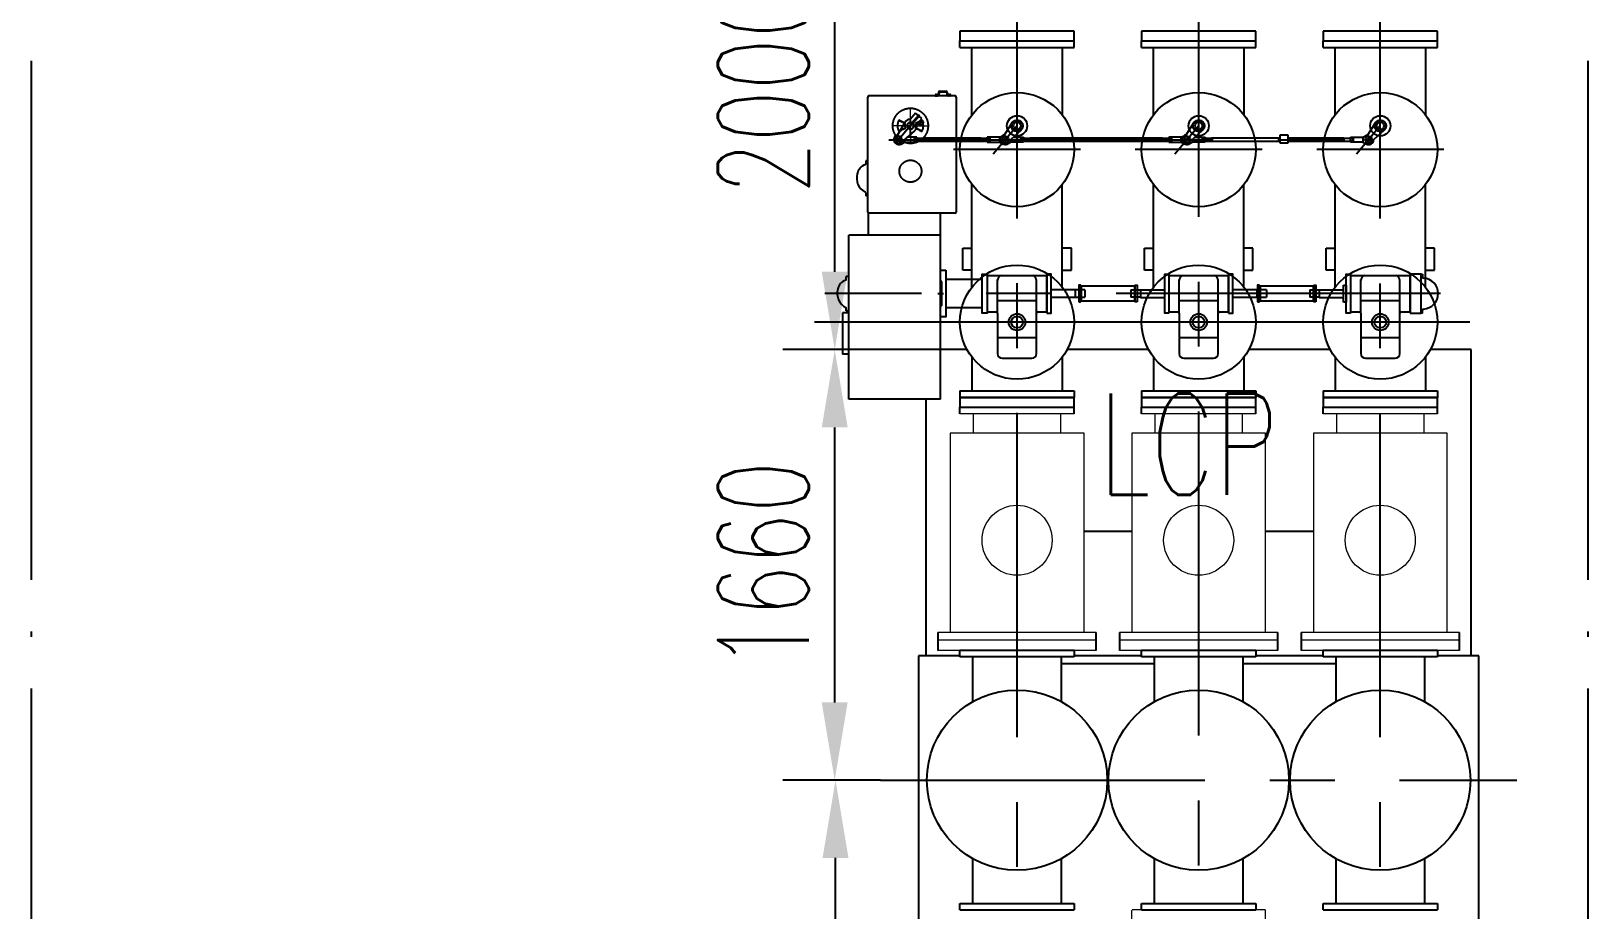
# Model space of a CAD drawing. Extents: x -61205 to 26665, y -81742 to 98141.
# Drawn here: x -37159 to -31159, y 67962 to 71350 of the extents above; entities that cross this region are included whole.
import ezdxf

# ---------------------------------------------------------------- set-up
doc = ezdxf.new("R2010")
doc.units = 0
doc.header["$LTSCALE"] = 1000
doc.header["$MEASUREMENT"] = 0
for name, pattern in [('AM_ISO02W050x2', [3.75, 3, -0.75]), ('CENTER', [2, 1.25, -0.25, 0.25, -0.25]), ('CENTER2', [1.125, 0.75, -0.125, 0.125, -0.125]), ('DOTE', [2.42, 2, -0.2, 0.02, -0.2]), ('F', [0.75, 0.5, -0.25]), ('G', [2, 1.25, -0.25, 0.25, -0.25])]:
    doc.linetypes.add(name, pattern=pattern)
doc.layers.get('0').update_dxf_attribs({"linetype": 'CONTINUOUS'})
doc.layers.get('DEFPOINTS').update_dxf_attribs({"linetype": 'CONTINUOUS'})
for name, color, linetype in [('01', 7, 'CONTINUOUS'), ('02', 1, 'CONTINUOUS'), ('04', 2, 'F'), ('05', 4, 'G'), ('09', 3, 'CONTINUOUS'), ('11', 6, 'CONTINUOUS'), ('DOTE', 7, 'CENTER')]:
    doc.layers.add(name, color=color, linetype=linetype)
doc.layers.add('AM_0N', color=7, linetype='CONTINUOUS', lineweight=50)
doc.styles.add('intecad', font='geditxt.shx', dxfattribs={"width": 0.667, "bigfont": 'hzfs_1.shx'})
doc.dimstyles.new('INTE$0', dxfattribs={"dimscale": 100, "dimtxt": 3.5, "dimasz": 3, "dimexe": 2, "dimexo": 0, "dimgap": 1, "dimtad": 1, "dimdsep": 46, "dimtxsty": 'intecad', "dimcen": 0, "dimclrd": 7, "dimclre": 7, "dimclrt": 6, "dimadec": 0, "dimazin": 2, "dimtp": 0.1, "dimtm": 0.1, "dimtfac": 0.71, "dimtix": 1, "dimtmove": 0, "dimatfit": 3, "dimfxl": 1, "dimlwd": -1, "dimlwe": -1, "dimarcsym": 0})

# ---------------------------------------------------------------- blocks, each defined once
blk = doc.blocks.new('*D211')
at = {"layer": '09', "color": 7, "transparency": 16777216}
for p, q in [((-33770.8, 72121.7), (-34261.8, 72121.7)), ((-34061.8, 70421.7), (-34061.8, 71821.7)), ((-33654, 70121.7), (-34261.8, 70121.7))]:
    blk.add_line(p, q, dxfattribs=at)
for points in [[(-34111.8, 71821.7), (-34011.8, 71821.7), (-34061.8, 72121.7)], [(-34111.8, 70421.7), (-34011.8, 70421.7), (-34061.8, 70121.7)]]:
    blk.add_solid(points, dxfattribs=at)
at = {"layer": 'DEFPOINTS', "color": 0, "transparency": 16777216}
for p in [(-34061.8, 72121.7), (-33770.8, 72121.7, 0), (-33654, 70121.7, 0)]:
    blk.add_point(p, dxfattribs=at)
at = {"layer": '09', "color": 6, "transparency": 16777216, "insert": (-34336.8, 71121.7), "char_height": 350, "attachment_point": 5, "rotation": 90, "style": 'intecad'}
blk.add_mtext('2000', dxfattribs=at)
blk = doc.blocks.new('*D226')
at = {"layer": '09', "color": 7, "transparency": 16777216}
for p, q in [((-33884.7, 68461.7), (-34258.6, 68461.7)), ((-34058.6, 66727.7), (-34058.6, 68161.7)), ((-33821.8, 66427.7), (-34258.6, 66427.7))]:
    blk.add_line(p, q, dxfattribs=at)
for points in [[(-34108.6, 68161.7), (-34008.6, 68161.7), (-34058.6, 68461.7)], [(-34108.6, 66727.7), (-34008.6, 66727.7), (-34058.6, 66427.7)]]:
    blk.add_solid(points, dxfattribs=at)
at = {"layer": 'DEFPOINTS', "color": 0, "transparency": 16777216}
for p in [(-34058.6, 68461.7), (-33884.7, 68461.7, 0), (-33821.8, 66427.7, 0)]:
    blk.add_point(p, dxfattribs=at)
at = {"layer": '09', "color": 6, "transparency": 16777216, "insert": (-34333.6, 67444.7), "char_height": 350, "attachment_point": 5, "rotation": 90, "style": 'intecad'}
blk.add_mtext('2034', dxfattribs=at)
blk = doc.blocks.new('轴连装配511125015H01')
at = {"layer": '01'}
for p, q in [((-29.5, -215), (-29.5, -10)), ((-29.5, -10), (29.5, -10)), ((-28.5, -7), (-28.5, -10)), ((28.5, -10), (28.5, -7)), ((29.5, -10), (29.5, -215)), ((-29.5, -215), (29.5, -215)), ((-28.5, -218), (-28.5, -215)), ((28.5, -215), (28.5, -218))]:
    blk.add_line(p, q, dxfattribs=at)
for points in [[(32, 0), (32, -7), (-32, -7), (-32, 0)], [(32, -225), (32, -218), (-32, -218), (-32, -225)]]:
    blk.add_lwpolyline(points, close=True, dxfattribs=at)
blk = doc.blocks.new('分合指示罩')
at = {"layer": '01'}
for p, q in [((-75, 5), (-63.9, 5)), ((-75, 0), (-75, 5)), ((75, 0), (-75, 0)), ((75, 5), (63.9, 5)), ((75, 5), (75, 0))]:
    blk.add_line(p, q, dxfattribs=at)
for centre, radius, start, end in [((0, 5), 60, 3.58332, 176.41668), ((-63.9, 9), 4, 270, 356.41668), ((63.9, 9), 4, 183.58332, 270)]:
    blk.add_arc(centre, radius, start, end, dxfattribs=at)
blk = doc.blocks.new('连接架1')
at = {"layer": '01'}
for p, q in [((-55, -20), (-55, -160)), ((55, -20), (55, -160))]:
    blk.add_line(p, q, dxfattribs=at)
for points in [[(-75, 0), (75, 0), (75, -20), (-75, -20)], [(-90, -160), (90, -160), (90, -180), (-90, -180)]]:
    blk.add_lwpolyline(points, close=True, dxfattribs=at)
blk = doc.blocks.new('Z型高位组合隔离接地开关俯视图')
at = {"color": 0, "linetype": 'Continuous', "lineweight": 0}
for q in [(-329.5, 1111), (-327, 1113.5), (-327, 1108.5), (-324.5, 1111)]:
    blk.add_line((-327, 1111), q, dxfattribs=at)
at = {"layer": '01', "ltscale": 10}
for p, q in [((-1381, 995, 0), (-1381, 1348, 0)), ((-749, 995, 0), (-749, 1348, 0)), ((-1381, 995, 0), (-749, 995, 0)), ((-1021, 990, 0), (-1021, 995, 0)), ((-1021, 990, 0), (-927, 990, 0)), ((-927, 990, 0), (-927, 995, 0)), ((-749, 995, 0), (-664, 995))]:
    blk.add_line(p, q, dxfattribs=at)
at = {"layer": '01'}
for p, q in [((-1381, 1348, 0), (-749, 1348, 0)), ((-1048, 1373, 0), (-1208, 1373, 0)), ((-1208, 1348, 0), (-1208, 1373, 0)), ((-1208, 1348, 0), (-1208, 1373, 0)), ((-1048, 1348, 0), (-1048, 1373, 0)), ((-1040.5, 1358.1, 0), (-1031.1, 1358.1, 0)), ((-1040.5, 1348.1, 0), (-1040.5, 1358.1, 0)), ((-918.5, 1358.1, 0), (-907.5, 1358.1, 0)), ((-907.5, 1348.1, 0), (-907.5, 1358.1, 0)), ((-749, 1273), (-663.5, 1273)), ((-664, 939), (-664, 1271)), ((-660, 1275), (-216, 1275)), ((-597, 1275), (-597, 1283.1)), ((-586.1, 1283.1), (-597, 1283.1)), ((-462.5, 1283.1), (-473.5, 1283.1)), ((-462.5, 1275), (-462.5, 1283.1)), ((-212, 939), (-212, 1271)), ((-397.5, 1147.2), (-390.6, 1134)), ((-346, 1094.7), (-390.9, 1147.2)), ((-314.3, 1132.5), (-373.8, 1167.6)), ((-379.6, 1134), (-390.6, 1134)), ((-390.6, 1134), (-390.6, 1086)), ((-370.6, 1096), (-390.6, 1096)), ((-390.6, 1086), (-370.6, 1086)), ((-386.6, 1086), (-386.6, 1061)), ((-385.2, 1086), (-385.2, 1096)), ((-376.3, 1086), (-376.3, 1096)), ((-374.6, 1086), (-374.6, 1061)), ((-370.6, 1086), (-370.6, 1123.5)), ((-319.7, 1080.8), (-326.6, 1072.6)), ((-321.7, 1085.7), (-299, 1066.6)), ((-319.7, 1084), (-321.3, 1082)), ((-321.3, 1082), (-302.9, 1066.6)), ((-289.7, 1077.7), (-318, 1101.5)), ((-287.7, 1080), (-316.1, 1103.8)), ((-278.4, 1091.1), (-301.1, 1110.2)), ((-287.7, 1080), (-278.4, 1091.1)), ((-387.6, 1061), (-373.6, 1061)), ((-387.6, 840), (-387.6, 1061)), ((-373.6, 1061), (-373.6, 840)), ((-326.6, 1072.6), (-311.3, 1059.8)), ((-322.2, 1069), (-317.4, 1074.7)), ((-306.4, 1065.5), (-321.7, 1078.4)), ((-315.5, 1063.3), (-310.7, 1069.1)), ((-311.3, 1059.8), (-304.4, 1067.9)), ((-302.9, 1066.6), (-301.3, 1068.5)), ((-299, 1066.6), (-289.7, 1077.7)), ((-210, 1015.7), (-212, 1015.7)), ((-212, 1015.7), (-212, 1006.3)), ((-212, 955.7), (-212, 965.1)), ((-210, 1015.7), (-210, 1006.3)), ((-209.2, 1015.2), (-210, 1015.2)), ((-210, 1008.7), (-210, 1006.2)), ((-210, 1006.2), (-209.2, 1006.2)), ((-210, 962.7), (-210, 965.2)), ((-210, 965.2), (-209.2, 965.2)), ((-210, 955.7), (-210, 965.1)), ((-210, 955.7), (-210, 965.1)), ((-209.2, 1006.2), (-209.2, 1015.2)), ((-207.5, 1014.7), (-209.2, 1014.7)), ((-207.5, 1006.7), (-209.2, 1006.7)), ((-209.2, 965.2), (-209.2, 956.2)), ((-207.5, 964.7), (-209.2, 964.7)), ((-198.8, 1000.6), (-207.4, 1001.3)), ((-198.8, 970.9), (-207.4, 970.1)), ((-198.6, 1002.6), (-207.3, 1003.3)), ((-198.6, 968.9), (-207.3, 968.1)), ((-196, 997.6), (-196, 973.9)), ((-194, 997.6), (-194, 973.9)), ((-1374, 920, 0), (-1412, 920, 0)), ((-1412, 920, 0), (-1412, 700, 0)), ((-1374, 920, 0), (-1374, 480, 0)), ((-1374, 480, 0), (-1374, 920, 0)), ((-1349, 920, 0), (-1374, 920, 0)), ((-1349, 920, 0), (-1349, 480, 0)), ((-883.5, 874.2), (-883.5, 909.2)), ((-883.5, 909.2), (-798.5, 909.2)), ((-798.5, 909.2), (-798.5, 874.2)), ((-216, 935), (-660, 935)), ((-210, 955.7), (-212, 955.7)), ((-209.2, 956.2), (-210, 956.2)), ((-207.5, 956.7), (-209.2, 956.7)), ((-25, 920), (-25, 480)), ((-25, 920), (0, 920)), ((0, 920), (0, 480)), ((38, 920), (0, 920)), ((38, 480), (38, 920)), ((-1218.4, 874.2, 0), (-1349, 874.2, 0)), ((-949.6, 874.2), (-553.4, 874.2)), ((-284.6, 874.2), (-25, 874.2)), ((-1044, 815, 0), (-1044, 780, 0)), ((-899.5, 815, 0), (-1044, 815, 0)), ((-904, 815, 0), (-904, 585, 0)), ((-390.6, 815), (-390.6, 767)), ((-370.6, 815), (-390.6, 815)), ((-390.6, 805), (-370.6, 805)), ((-370.6, 805), (-390.6, 805)), ((-373.6, 840), (-387.6, 840)), ((-386.6, 840), (-386.6, 815)), ((-385, 805), (-385, 815)), ((-375.9, 805), (-375.9, 815)), ((-374.6, 840), (-374.6, 815)), ((-370.6, 767), (-370.6, 815)), ((-1223, 757, 0), (-1223, 643, 0)), ((-1049, 775, 0), (-1205, 775, 0)), ((-1145, 625, 0), (-1145, 775, 0)), ((-1048.6, 775, 0), (-974, 775, 0)), ((-1002.2, 625, 0), (-1002, 775, 0)), ((-974, 775, 0), (-919, 775, 0)), ((-390.6, 767), (-397.5, 753.7)), ((-390.6, 723), (-397.5, 736.3)), ((-390.6, 767), (-370.6, 767)), ((-390.6, 735.9), (-343.6, 684.8)), ((-390.6, 675), (-390.6, 723)), ((-378.7, 723), (-390.6, 723)), ((-314.9, 719), (-373.3, 756.4)), ((-370.6, 767), (-363.8, 753.7)), ((-1412, 700, 0), (-1412, 480, 0)), ((-370.6, 685), (-390.6, 685)), ((-370.6, 675), (-390.6, 675)), ((-386.6, 675), (-386.6, 650)), ((-385.2, 675), (-385.2, 685)), ((-376.3, 675), (-376.3, 685)), ((-374.6, 675), (-374.6, 650)), ((-370.6, 714.2), (-370.6, 675)), ((-1205, 625, 0), (-1049, 625, 0)), ((-1048.6, 625, 0), (-974, 625, 0)), ((-1044, 620, 0), (-1044, 585, 0)), ((-974, 625, 0), (-919, 625, 0)), ((-387.6, 650), (-373.6, 650)), ((-387.6, 140), (-387.6, 650)), ((-373.6, 650), (-373.6, 140)), ((-1044, 585, 0), (-904, 585, 0)), ((-989, 476, 0), (-989, 569, 0)), ((-959, 476, 0), (-959, 569, 0)), ((-1218.4, 525.8, 0), (-1349, 525.8, 0)), ((-949.6, 525.8), (-553.4, 525.8)), ((-883.5, 525.8), (-883.5, 490.8)), ((-883.5, 490.8), (-798.5, 490.8)), ((-798.5, 490.8), (-798.5, 525.8)), ((-25, 525.8), (-284.6, 525.8)), ((-1412, 480, 0), (-1374, 480, 0)), ((-1349, 480, 0), (-1374, 480, 0)), ((-959, 476, 0), (-989, 476, 0)), ((-960, 476, 0), (-988, 476, 0)), ((-988, 476, 0), (-988, 439, 0)), ((-960, 439, 0), (-988, 439, 0)), ((-960, 439, 0), (-960, 476, 0)), ((-25, 480), (0, 480)), ((0, 480), (38, 480)), ((-988, 224, 0), (-988, 261, 0)), ((-960, 261, 0), (-988, 261, 0)), ((-960, 261, 0), (-960, 224, 0)), ((-1374, 220, 0), (-1412, 220, 0)), ((-1412, 220, 0), (-1412, 0, 0)), ((-1349, 220, 0), (-1374, 220, 0)), ((-1374, 220, 0), (-1374, -220, 0)), ((-1374, -220, 0), (-1374, 220, 0)), ((-1349, 220, 0), (-1349, -220, 0)), ((-989, 224, 0), (-989, 131, 0)), ((-959, 224, 0), (-989, 224, 0)), ((-960, 224, 0), (-988, 224, 0)), ((-959, 224, 0), (-959, 131, 0)), ((-883.5, 209.2), (-798.5, 209.2)), ((-883.5, 174.2), (-883.5, 209.2)), ((-798.5, 209.2), (-798.5, 174.2)), ((-25, 220), (0, 220)), ((-25, 220), (-25, -220)), ((0, 220), (0, -220)), ((38, 220), (0, 220)), ((38, -220), (38, 220)), ((-1218.4, 174.2, 0), (-1349, 174.2, 0)), ((-949.6, 174.2), (-553.4, 174.2)), ((-373.6, 140), (-387.6, 140)), ((-386.6, 140), (-386.6, 115)), ((-374.6, 140), (-374.6, 115)), ((-284.6, 174.2), (-25, 174.2)), ((-1049, 75, 0), (-1205, 75, 0)), ((-1145, -75, 0), (-1145, 75, 0)), ((-1048.6, 75, 0), (-974, 75, 0)), ((-899.5, 115, 0), (-1044, 115, 0)), ((-1044, 115, 0), (-1044, 80, 0)), ((-1002.2, -75, 0), (-1002, 75, 0)), ((-974, 75, 0), (-919, 75, 0)), ((-904, 115, 0), (-904, -115, 0)), ((-390.6, 67), (-397.5, 53.7)), ((-370.6, 115), (-390.6, 115)), ((-390.6, 115), (-390.6, 67)), ((-370.6, 105), (-390.6, 105)), ((-390.6, 67), (-370.6, 67)), ((-385, 105), (-385, 115)), ((-375.9, 105), (-375.9, 115)), ((-370.6, 67), (-370.6, 115)), ((-370.6, 67), (-363.8, 53.7)), ((-1223, 57, 0), (-1223, -57, 0)), ((-390.6, 23), (-397.5, 36.3)), ((-390.6, 35.9), (-343.6, -15.2)), ((-390.6, -25), (-390.6, 23)), ((-378.7, 23), (-390.6, 23)), ((-314.9, 19), (-373.3, 56.4)), ((-370.6, 14.2), (-370.6, -25)), ((-1412, 0, 0), (-1412, -220, 0)), ((-370.6, -15), (-390.6, -15)), ((-390.6, -15), (-370.6, -15)), ((-370.6, -25), (-390.6, -25)), ((-387.6, -312.4), (-387.6, -50)), ((-387.6, -50), (-373.6, -50)), ((-386.6, -25), (-386.6, -50)), ((-385.2, -25), (-385.2, -15)), ((-376.3, -25), (-376.3, -15)), ((-374.6, -25), (-374.6, -50)), ((-373.6, -50), (-373.6, -312.4)), ((-1205, -75, 0), (-1049, -75, 0)), ((-1048.6, -75, 0), (-974, -75, 0)), ((-1044, -80, 0), (-1044, -115, 0)), ((-1044, -115, 0), (-904, -115, 0)), ((-974, -75, 0), (-919, -75, 0)), ((-1218.4, -174.2, 0), (-1349, -174.2, 0)), ((-989, -224, 0), (-989, -131, 0)), ((-959, -224, 0), (-959, -131, 0)), ((-949.6, -174.2), (-553.4, -174.2)), ((-883.5, -174.2), (-883.5, -209.2)), ((-798.5, -209.2), (-798.5, -174.2)), ((-25, -174.2), (-284.6, -174.2)), ((-1412, -220, 0), (-1374, -220, 0)), ((-1349, -220, 0), (-1374, -220, 0)), ((-959, -224, 0), (-989, -224, 0)), ((-988, -224, 0), (-988, -261, 0)), ((-960, -224, 0), (-988, -224, 0)), ((-960, -261, 0), (-960, -224, 0)), ((-883.5, -209.2), (-798.5, -209.2)), ((-25, -220), (0, -220)), ((0, -220), (38, -220)), ((-960, -261, 0), (-988, -261, 0)), ((-393, -312.4), (-393, -344.9)), ((-362.9, -312.4), (-393, -312.4)), ((-393, -344.9), (-362.9, -344.9)), ((-387.6, -560), (-387.6, -344.9)), ((-373.6, -344.9), (-373.6, -560)), ((-362.9, -344.9), (-362.9, -312.4)), ((-1374, -480, 0), (-1412, -480, 0)), ((-1412, -480, 0), (-1412, -700, 0)), ((-1349, -480, 0), (-1374, -480, 0)), ((-1374, -480, 0), (-1374, -920, 0)), ((-1374, -920, 0), (-1374, -480, 0)), ((-1349, -480, 0), (-1349, -920, 0)), ((-959, -465, 0), (-989, -465, 0)), ((-989, -465, 0), (-989, -558, 0)), ((-960, -428, 0), (-988, -428, 0)), ((-988, -465, 0), (-988, -428, 0)), ((-960, -465, 0), (-988, -465, 0)), ((-960, -428, 0), (-960, -465, 0)), ((-959, -465, 0), (-959, -558, 0)), ((-25, -480), (-25, -920)), ((-25, -480), (0, -480)), ((0, -480), (0, -920)), ((38, -480), (0, -480)), ((38, -920), (38, -480)), ((-1218.4, -525.8, 0), (-1349, -525.8, 0)), ((-949.6, -525.8), (-553.4, -525.8)), ((-883.5, -525.8), (-883.5, -490.8)), ((-883.5, -490.8), (-798.5, -490.8)), ((-798.5, -490.8), (-798.5, -525.8)), ((-284.6, -525.8), (-25, -525.8)), ((-1044, -585, 0), (-1044, -620, 0)), ((-899.5, -585, 0), (-1044, -585, 0)), ((-1006.5, -558, 0), (-941.5, -558, 0)), ((-1006.5, -569, 0), (-1006.5, -558, 0)), ((-941.5, -569, 0), (-1006.5, -569, 0)), ((-941.5, -558, 0), (-941.5, -569, 0)), ((-904, -585, 0), (-904, -815, 0)), ((-390.6, -633), (-390.6, -585)), ((-390.6, -585), (-370.6, -585)), ((-370.6, -595), (-390.6, -595)), ((-390.6, -595), (-370.6, -595)), ((-373.6, -560), (-387.6, -560)), ((-386.6, -560), (-386.6, -585)), ((-385, -595), (-385, -585)), ((-375.9, -595), (-375.9, -585)), ((-374.6, -560), (-374.6, -585)), ((-370.6, -585), (-370.6, -633)), ((-1223, -643, 0), (-1223, -757, 0)), ((-1049, -625, 0), (-1205, -625, 0)), ((-1145, -775, 0), (-1145, -625, 0)), ((-1048.6, -625, 0), (-974, -625, 0)), ((-1002.2, -775, 0), (-1002, -625, 0)), ((-974, -625, 0), (-919, -625, 0)), ((-390.6, -633), (-397.5, -646.3)), ((-370.6, -633), (-390.6, -633)), ((-314.9, -681), (-373.3, -643.6)), ((-370.6, -633), (-361, -651.5)), ((-1412, -700, 0), (-1412, -920, 0)), ((-390.6, -664.1), (-343.6, -715.2)), ((-1205, -775, 0), (-1049, -775, 0)), ((-1048.6, -775, 0), (-974, -775, 0)), ((-1044, -780, 0), (-1044, -815, 0)), ((-974, -775, 0), (-919, -775, 0)), ((-1049, -815, 0), (-1049, -858, 0)), ((-899, -815, 0), (-1049, -815, 0)), ((-1044, -815, 0), (-904, -815, 0)), ((-899, -858, 0), (-899, -815, 0)), ((-1218.4, -874.2, 0), (-1349, -874.2, 0)), ((-1049, -858, 0), (-899, -858, 0)), ((-949.6, -874.2), (-553.4, -874.2)), ((-883.5, -874.2), (-883.5, -909.2)), ((-798.5, -909.2), (-798.5, -874.2)), ((-25, -874.2), (-284.6, -874.2)), ((-1412, -920, 0), (-1374, -920, 0)), ((-1349, -920, 0), (-1374, -920, 0)), ((-883.5, -909.2), (-798.5, -909.2)), ((-25, -920), (0, -920)), ((0, -920), (38, -920))]:
    blk.add_line(p, q, dxfattribs=at)
at = {"layer": '01', "elevation": 0}
for points in [[(-1049, 585), (-1049, 569), (-899, 569), (-899, 585)], [(-1049, 115), (-1049, 131), (-899, 131), (-899, 115)], [(-1049, -115), (-1049, -131), (-899, -131), (-899, -115)], [(-1049, -585), (-1049, -569), (-899, -569), (-899, -585)]]:
    blk.add_lwpolyline(points, close=True, dxfattribs=at)
at = {"layer": '01'}
for centre, radius in [((-380.6, 1156), 6), ((-336.2, 1118.7), 0.262), ((-1084, 700, 0), 220), ((-419, 700), 220), ((-1084, 700, 0), 32.1), ((-1084, 700, 0), 22.5), ((-327, 700), 39), ((-327, 700), 21), ((-327, 700), 14), ((-1084, 0, 0), 220), ((-419, 0), 220), ((-1084, 0, 0), 32.1), ((-1084, 0, 0), 22.5), ((-327, 0), 39), ((-327, 0), 21), ((-327, 0), 14), ((-1084, -700, 0), 220), ((-419, -700), 220), ((-1084, -700, 0), 32.1), ((-1084, -700, 0), 22.5), ((-327, -700), 39), ((-327, -700), 21), ((-327, -700), 14)]:
    blk.add_circle(centre, radius, dxfattribs=at)
for centre, radius, start, end in [((-974, 1333.1, 0), 60, 73.59611, 153.05564), ((-963.3, 1348.1, 0), 43, 16.43808, 81.66335), ((-1031.1, 1362.1, 0), 4, 270, 333.05564), ((-918.5, 1362.1, 0), 4, 206.94436, 270), ((-660, 1271), 4, 90, 180), ((-586.1, 1287.1), 4, 270, 333.05564), ((-529, 1258.1), 60, 73.59611, 153.05564), ((-518.3, 1273.1), 43, 16.43808, 81.66335), ((-473.5, 1287.1), 4, 206.94436, 270), ((-216, 1271), 4, 0, 90), ((-380.6, 1156), 19, 12.6648, 207.39022), ((-380.6, 1156), 13.5, 90, 270), ((-380.6, 1156), 13.5, 59.45574, 220.54426), ((-380.6, 1156), 6, 90, 270), ((-380.6, 1156), 13.5, 270, 90), ((-380.6, 1156), 6, 270, 90), ((-327, 1111), 25, 220.54426, 277.72209), ((-327, 1111), 13.1, 144.73647, 184.74794), ((-327, 1111), 13.1, 184.74794, 313.34075), ((-327, 1111.4), 14.2, 139.87421, 143.32591), ((-327, 1111), 13.1, 326.53492, 135.6972), ((-323.3, 1083.7), 2.5, 50, 97.72209), ((-327, 1111), 25, 2.27791, 59.45574), ((-299.5, 1112.1), 2.5, 182.27791, 230), ((-299.5, 1112.1), 2.5, 182.27791, 230), ((-207, 1006.3), 5, 180, 265), ((-207, 965.1), 5, 95, 180), ((-207, 1006.3), 3, 180, 265), ((-207, 965.1), 3, 95, 180), ((-207.5, 1014.6), 0.1, 37.544, 89.999), ((-212.6, 1010.7), 6.5, 322.456, 37.544), ((-207.5, 1006.8), 0.1, 270.001, 322.456), ((-207.5, 964.6), 0.1, 37.544, 89.999), ((-212.6, 960.7), 6.5, 322.456, 37.544), ((-199, 997.6), 3, 0, 85), ((-199, 973.9), 3, 275, 0), ((-199, 997.6), 5, 0, 85), ((-199, 973.9), 5, 275, 0), ((-660, 939), 4, 180, 270), ((-216, 939), 4, 270, 0), ((-207.5, 956.8), 0.1, 270.001, 322.456), ((-1205, 757, 0), 18, 90, 180), ((-1049, 780, 0), 5, 270, 0), ((-923.5, 755, 0), 20, 16.12742, 90), ((-380.6, 745), 19, 12.6648, 207.39022), ((-1205, 643, 0), 18, 180, 270), ((-1049, 620, 0), 5, 0, 90), ((-923.5, 645, 0), 20, 270, 343.87258), ((-1205, 57, 0), 18, 90, 180), ((-1049, 80, 0), 5, 270, 0), ((-923.5, 55, 0), 20, 16.12742, 90), ((-380.6, 45), 19, 12.6648, 207.39022), ((-1205, -57, 0), 18, 180, 270), ((-1049, -80, 0), 5, 0, 90), ((-923.5, -55, 0), 20, 270, 343.87258), ((-1205, -643, 0), 18, 90, 180), ((-1049, -620, 0), 5, 270, 0), ((-923.5, -645, 0), 20, 16.12742, 90), ((-380.6, -655), 19, 152.60978, 267.3352), ((-1205, -757, 0), 18, 180, 270), ((-1049, -780, 0), 5, 0, 90), ((-923.5, -755, 0), 20, 270, 343.87258)]:
    blk.add_arc(centre, radius, start, end, dxfattribs=at)
for points, knots in [([(-337.7, 1118.5), (-337.8, 1118.7), (-338.2, 1119.1), (-338.3, 1119.6), (-338.4, 1119.9)], [0.432989, 0.432989, 0.432989, 0.432989, 1.154568, 2.046757, 2.046757, 2.046757, 2.046757]), ([(-336.3, 1120.1), (-336.6, 1120.3), (-337, 1120.5), (-337.6, 1120.6), (-337.9, 1120.6)], [0.380817, 0.380817, 0.380817, 0.380817, 1.154568, 2.046757, 2.046757, 2.046757, 2.046757])]:
    blk.add_open_spline(points, degree=3, knots=knots, dxfattribs=at)
at = {"layer": '02'}
for p, q in [((-293.1, 1084.5), (-293.1, 1084.5)), ((-289.8, 1077.8), (-289.8, 1077.6))]:
    blk.add_line(p, q, dxfattribs=at)
for centre, radius in [((-380.6, 745), 13.5), ((-380.6, 745), 6), ((-327, 700), 22.5), ((-380.6, 45), 13.5), ((-380.6, 45), 6), ((-327, 0), 22.5), ((-380.6, -655), 13.5), ((-380.6, -655), 6), ((-327, -700), 22.5)]:
    blk.add_circle(centre, radius, dxfattribs=at)
at = {"layer": '04'}
for p, q in [((-336.1, 1130.5), (-348.1, 1156.3)), ((-317.9, 1130.5), (-305.9, 1156.3)), ((-348.1, 1065.7), (-336.1, 1091.5)), ((-305.9, 1065.7), (-317.9, 1091.5))]:
    blk.add_line(p, q, dxfattribs=at)
at = {"layer": '04', "linetype": 'AM_ISO02W050x2'}
for p, q in [((-206.5, 1012.9), (-208.5, 1010.7)), ((-206.5, 1008.5), (-208.5, 1010.7)), ((-206.5, 962.9), (-208.5, 960.7)), ((-206.5, 958.5), (-208.5, 960.7)), ((-208, 1010.2), (-208, 1011.2)), ((-206.1, 1011.2), (-208, 1011.2)), ((-206.1, 1010.2), (-208, 1010.2)), ((-206.1, 961.2), (-208, 961.2)), ((-208, 961.2), (-208, 960.2)), ((-206.1, 960.2), (-208, 960.2))]:
    blk.add_line(p, q, dxfattribs=at)
at = {"layer": '04', "flags": 128}
for points in [[(-348.1, 1156.3), (-347.1, 1154), (-345.9, 1151.5), (-344.7, 1148.8), (-343.3, 1145.9), (-341.9, 1142.8), (-340.4, 1139.6), (-338.8, 1136.2), (-337.1, 1132.7)], [(-305.9, 1156.3), (-306.9, 1154), (-308.1, 1151.5), (-309.4, 1148.8), (-310.7, 1145.9), (-312.1, 1142.8), (-313.7, 1139.6), (-315.2, 1136.2), (-316.9, 1132.7)], [(-337.1, 1089.2), (-338.8, 1085.7), (-340.4, 1082.3), (-341.9, 1079.1), (-343.3, 1076), (-344.7, 1073.1), (-345.9, 1070.4), (-347.1, 1067.9), (-348.1, 1065.7)], [(-316.9, 1089.2), (-315.2, 1085.7), (-313.7, 1082.3), (-312.1, 1079.1), (-310.7, 1076), (-309.4, 1073.1), (-308.1, 1070.4), (-306.9, 1067.9), (-305.9, 1065.7)]]:
    blk.add_lwpolyline(points, dxfattribs=at)
at = {"layer": '04'}
for centre, radius in [((-502, 1111), 42.5), ((-327, 1111), 68)]:
    blk.add_circle(centre, radius, dxfattribs=at)
for radius, start, end in [(50, 65, 115), (21.5, 65, 115), (21.5, 245, 295), (50, 245, 295)]:
    blk.add_arc((-327, 1111), radius, start, end, dxfattribs=at)
at = {"layer": '05', "ltscale": 500}
blk.add_line((-1084, -1045.5), (-1084, 1481.1), dxfattribs=at)
at = {"layer": '05'}
for p, q in [((-974, -931.4, 0), (-974, 1441.5, 0)), ((-380.6, 1194.3), (-380.6, -689.8)), ((-327, 1111), (-327, 1111)), ((-419, 454.9), (-419, 945.1)), ((-327, 700), (-436.6, 792)), ((-419, -245.1), (-419, 245.1)), ((-327, 0), (-436.6, 92)), ((-419, -945.1), (-419, -454.9)), ((-327, -700), (-436.6, -608))]:
    blk.add_line(p, q, dxfattribs=at)
at = {"layer": '05', "ltscale": 2}
for p, q in [((-285.1, 1075.8), (-395.2, 1168.2)), ((-380.6, 1156), (-387.4, 1161.6)), ((-380.6, 1156), (-373.9, 1150.3)), ((-364.9, 1111), (-305.8, 1111))]:
    blk.add_line(p, q, dxfattribs=at)
at = {"layer": '05', "linetype": 'Continuous', "lineweight": 0}
for p, q in [((-327, 1116), (-327, 1179)), ((-332, 1111), (-395, 1111)), ((-327, 1106), (-327, 1043)), ((-322, 1111), (-259, 1111))]:
    blk.add_line(p, q, dxfattribs=at)
at = {"layer": '05', "color": 1, "linetype": 'CENTER2', "lineweight": -3}
blk.add_line((-974, 1005.5, 0), (-974, 983, 0), dxfattribs=at)
at = {"layer": 'AM_0N'}
for p, q in [((-209.2, 1014.7), (-209.2, 1012.5)), ((-209.2, 1014.7), (-209.2, 1012.5)), ((-209.2, 1008.9), (-209.2, 1006.7)), ((-209.2, 1008.9), (-209.2, 1006.7)), ((-209.2, 962.5), (-209.2, 964.7)), ((-209.2, 962.5), (-209.2, 964.7)), ((-209.2, 956.7), (-209.2, 958.9)), ((-209.2, 956.7), (-209.2, 958.9))]:
    blk.add_line(p, q, dxfattribs=at)
at = {"layer": 'DEFPOINTS', "color": 7, "linetype": 'ByBlock'}
for p in [(-1027, 815, 0), (-1027, 815, 0), (-1027, 115, 0), (-1027, 115, 0), (-1027, -585, 0), (-1027, -585, 0)]:
    blk.add_point(p, dxfattribs=at)
at = {"layer": '02', "rotation": 180}
for name, p in [('连接架1', (-974, 815, 0)), ('轴连装配511125015H01', (-974, 237.5, 0)), ('轴连装配511125015H01', (-974, -451.5, 0)), ('分合指示罩', (-974, -858, 0))]:
    blk.add_blockref(name, p, dxfattribs=at)
blk = doc.blocks.new('户内高位大头CT')
at = {"layer": '01'}
for p, q in [((-868, 305), (-938, 305)), ((-25, 220), (0, 220)), ((-25, -220), (0, -220)), ((-938, -305), (-868, -305))]:
    blk.add_line(p, q, dxfattribs=at)
at = {"layer": '01', "linetype": 'Continuous', "lineweight": 15}
for p, q in [((-938, -305), (-938, 305)), ((-898, -305), (-898, 305)), ((-868, -305), (-868, 305)), ((-100, 0), (-100, 258)), ((-25, 0), (-25, 220)), ((0, 220), (0, -220)), ((-100, -258), (-100, 0)), ((-25, -220), (-25, 0))]:
    blk.add_line(p, q, dxfattribs=at)
blk.add_circle((-513, 0), 135, dxfattribs=at)
for points in [[(-100, 258), (-868, 258)], [(-25, 169), (-100, 169)], [(-100, -169), (-25, -169)], [(-868, -258), (-100, -258)]]:
    blk.add_open_spline(points, degree=1, dxfattribs=at)
blk = doc.blocks.new('*D236')
at = {"layer": '09', "color": 7, "transparency": 16777216}
for p, q in [((-33654, 70121.7), (-34261.8, 70121.7)), ((-34061.8, 68761.7), (-34061.8, 69821.7)), ((-33884.7, 68461.7), (-34261.8, 68461.7))]:
    blk.add_line(p, q, dxfattribs=at)
for points in [[(-34111.8, 69821.7), (-34011.8, 69821.7), (-34061.8, 70121.7)], [(-34111.8, 68761.7), (-34011.8, 68761.7), (-34061.8, 68461.7)]]:
    blk.add_solid(points, dxfattribs=at)
at = {"layer": 'DEFPOINTS', "color": 0, "transparency": 16777216}
for p in [(-34061.8, 70121.7), (-33654, 70121.7, 0), (-33884.7, 68461.7)]:
    blk.add_point(p, dxfattribs=at)
at = {"layer": '09', "color": 6, "transparency": 16777216, "insert": (-34336.8, 69291.7), "char_height": 350, "attachment_point": 5, "rotation": 90, "style": 'intecad'}
blk.add_mtext('1660', dxfattribs=at)
blk = doc.blocks.new('户内低位大头CT')
at = {"layer": '01', "linetype": 'Continuous', "lineweight": 15}
for p, q in [((-870, 322.5), (-840, 322.5)), ((-870, -322.5), (-870, 322.5)), ((-840, 322.5), (-810, 322.5)), ((-840, -322.5), (-840, 322.5)), ((-810, -322.5), (-810, 322.5)), ((-810, 258), (-2, 258)), ((-2, 258), (0, 256)), ((0, -256), (0, 256)), ((-976, 220), (-976, -220)), ((-951, 220), (-976, 220)), ((-951, -220), (-951, 220)), ((-951, 170), (-870, 170)), ((-951, -170), (-870, -170)), ((-976, -220), (-951, -220)), ((-810, -258), (-2, -258)), ((-2, -258), (0, -256)), ((-870, -322.5), (-840, -322.5)), ((-840, -322.5), (-810, -322.5))]:
    blk.add_line(p, q, dxfattribs=at)
at = {"layer": '01'}
for p, q in [((-705, -165), (-705, 165)), ((-705, 165), (-375, 165)), ((-375, 165), (-375, -165)), ((-375, -165), (-705, -165))]:
    blk.add_line(p, q, dxfattribs=at)

msp = doc.modelspace()

# ---------------------------------------------------------------- linework, layer by layer
at = {"layer": '01'}
for p, q in [((-33551.734, 70121.665, 0.004), (-33653.954, 70121.665, 0.004)), ((-32851.734, 70121.665, 0.002), (-33166.174, 70121.665, 0.003)), ((-32151.734, 70121.665, 0.001), (-32466.174, 70121.665, 0.001)), ((-31608.954, 70121.665, -0.001), (-31766.174, 70121.665, 0)), ((-31608.954, 68941.665, -0.001), (-31608.954, 70121.665, -0.001)), ((-33708.954, 68941.665, -0.001), (-33708.954, 69930.665, -0.001)), ((-33100.954, 69421.665, -0.001), (-32916.954, 69421.665, -0.001)), ((-32400.954, 69421.665, -0.001), (-32216.954, 69421.665, -0.001)), ((-33578.954, 68941.665, -0.001), (-33738.954, 68941.665, -0.001)), ((-33738.954, 68941.665, -0.001), (-33738.954, 67921.665, -0.001)), ((-33578.954, 68936.665, -0.001), (-33578.954, 68961.665, -0.001)), ((-33138.954, 68961.665, -0.001), (-33578.954, 68961.665, -0.001)), ((-33138.954, 68961.665, -0.001), (-33138.954, 68936.665, -0.001)), ((-32878.954, 68941.665, -0.001), (-33138.954, 68941.665, -0.001)), ((-32878.954, 68936.665, -0.001), (-32878.954, 68961.665, -0.001)), ((-32438.954, 68961.665, -0.001), (-32878.954, 68961.665, -0.001)), ((-32438.954, 68961.665, -0.001), (-32438.954, 68936.665, -0.001)), ((-32178.954, 68941.665, -0.001), (-32438.954, 68941.665, -0.001)), ((-31738.954, 68961.665, -0.001), (-32178.954, 68961.665, -0.001)), ((-32178.954, 68936.665, -0.001), (-32178.954, 68961.665, -0.001)), ((-31738.954, 68961.665, -0.001), (-31738.954, 68936.665, -0.001)), ((-31578.954, 68941.665, -0.001), (-31738.954, 68941.665, -0.001)), ((-31578.954, 67921.665, -0.001), (-31578.954, 68941.665, -0.001)), ((-33138.954, 68936.665, -0.001), (-33578.954, 68936.665, -0.001)), ((-33528.954, 68764.743, -0.001), (-33528.954, 68936.665, -0.001)), ((-33188.954, 68936.665, -0.001), (-33188.954, 68764.743, -0.001)), ((-33188.954, 68911.665, -0.001), (-32828.954, 68911.665, -0.001)), ((-32438.954, 68936.665, -0.001), (-32878.954, 68936.665, -0.001)), ((-32828.954, 68764.743, -0.001), (-32828.954, 68936.665, -0.001)), ((-32488.954, 68936.665, -0.001), (-32488.954, 68764.743, -0.001)), ((-32488.954, 68911.665, -0.001), (-32128.954, 68911.665, -0.001)), ((-31738.954, 68936.665, -0.001), (-32178.954, 68936.665, -0.001)), ((-32128.954, 68764.743, -0.001), (-32128.954, 68936.665, -0.001)), ((-31788.954, 68936.665, -0.001), (-31788.954, 68764.743, -0.001)), ((-33528.954, 67986.665, -0.001), (-33528.954, 68158.587, -0.001)), ((-33188.954, 68158.587, -0.001), (-33188.954, 67986.665, -0.001)), ((-32828.954, 67986.665, -0.001), (-32828.954, 68158.587, -0.001)), ((-32488.954, 68158.587, -0.001), (-32488.954, 67986.665, -0.001)), ((-32128.954, 67986.665, -0.001), (-32128.954, 68158.587, -0.001)), ((-31788.954, 68158.587, -0.001), (-31788.954, 67986.665, -0.001)), ((-33578.954, 67961.665, -0.001), (-33578.954, 67986.665, -0.001)), ((-33578.954, 67986.665, -0.001), (-33358.954, 67986.665, -0.001)), ((-33358.954, 67986.665, -0.001), (-33138.954, 67986.665, -0.001)), ((-33138.954, 67986.665, -0.001), (-33138.954, 67961.665, -0.001)), ((-32878.954, 67961.665, -0.001), (-32878.954, 67986.665, -0.001)), ((-32878.954, 67986.665, -0.001), (-32658.954, 67986.665, -0.001)), ((-32658.954, 67986.665, -0.001), (-32438.954, 67986.665, -0.001)), ((-32438.954, 67986.665, -0.001), (-32438.954, 67961.665, -0.001)), ((-32178.954, 67986.665, -0.001), (-31958.954, 67986.665, -0.001)), ((-32178.954, 67961.665, -0.001), (-32178.954, 67986.665, -0.001)), ((-31958.954, 67986.665, -0.001), (-31738.954, 67986.665, -0.001)), ((-31738.954, 67986.665, -0.001), (-31738.954, 67961.665, -0.001)), ((-33578.954, 67961.665, -0.001), (-33138.954, 67961.665, -0.001)), ((-32878.954, 67961.665, -0.001), (-32658.954, 67961.665, -0.001)), ((-32658.954, 67961.665, -0.001), (-32438.954, 67961.665, -0.001)), ((-32178.954, 67961.665, -0.001), (-31958.954, 67961.665, -0.001)), ((-31958.954, 67961.665, -0.001), (-31738.954, 67961.665, -0.001))]:
    msp.add_line(p, q, dxfattribs=at)
for centre in [(-33358.954, 68461.665, -0.001), (-32658.954, 68461.665, -0.001), (-31958.954, 68461.665, -0.001)]:
    msp.add_circle(centre, 347.5, dxfattribs=at)
at = {"layer": '05'}
for p, q in [((-32658.954, 64633.383, 0.006), (-32658.954, 77578.505, 0.005)), ((-31958.954, 64627.253, -0.003), (-31958.954, 77405.868, -0.006)), ((-33358.954, 64627.506, -0.003), (-33358.954, 77378.622, -0.006)), ((-33884.694, 68461.665, -0.001), (-31433.214, 68461.665, -0.001))]:
    msp.add_line(p, q, dxfattribs=at)
at = {"layer": 'DOTE', "linetype": 'DOTE'}
for p, q in [((-37158.954, 80914.722), (-37158.954, 59272.16)), ((-31158.954, 80914.722), (-31158.954, 59072.16))]:
    msp.add_line(p, q, dxfattribs=at)

# ---------------------------------------------------------------- block references
at = {"layer": '01', "rotation": 90}
for name, p in [('Z型高位组合隔离接地开关俯视图', (-32658.954, 71311.665, -0.011)), ('户内高位大头CT', (-33358.954, 69899.665, -0.005)), ('户内高位大头CT', (-32658.954, 69899.665, 0.005)), ('户内高位大头CT', (-31958.954, 69899.665, -0.005)), ('户内低位大头CT', (-32658.954, 67961.665, 0.006))]:
    msp.add_blockref(name, p, dxfattribs=at)

# ---------------------------------------------------------------- texts
at = {"layer": '11', "style": 'intecad', "width": 0.7}
msp.add_text('LCP', height=391.5844, dxfattribs=at).set_placement((-33044.088, 69561.53, -0.014))

# ---------------------------------------------------------------- dimensions: what is measured, and where the dimension line sits
at = {"layer": '09'}
for base, p1, p2, picture, middle in [((-34061.78, 72121.665, -0.001), (-33653.954, 70121.665, 0.004), (-33770.752, 72121.665, 0.007), '*D211', (-34336.78, 71121.665, -0.001)), ((-34058.626, 68461.665, -0.004), (-33821.789, 66427.665, -0.004), (-33884.694, 68461.665, -0.004), '*D226', (-34333.626, 67444.665, -0.004))]:
    dim = msp.add_linear_dim(base=base, p1=p1, p2=p2, angle=90, dimstyle='INTE$0', override={"dimtmove": 1}, dxfattribs=at)
    dim.commit()
    dim.dimension.update_dxf_attribs({"geometry": picture, "text_midpoint": middle})
dim = msp.add_linear_dim(base=(-34061.78, 70121.665, -0.001), p1=(-33884.694, 68461.665, -0.001), p2=(-33653.954, 70121.665, 0.004), angle=90, dimstyle='INTE$0', dxfattribs=at)
dim.commit()
dim.dimension.update_dxf_attribs({"geometry": '*D236', "text_midpoint": (-34336.78, 69291.665, -0.001)})

doc.saveas('drawing.dxf')
